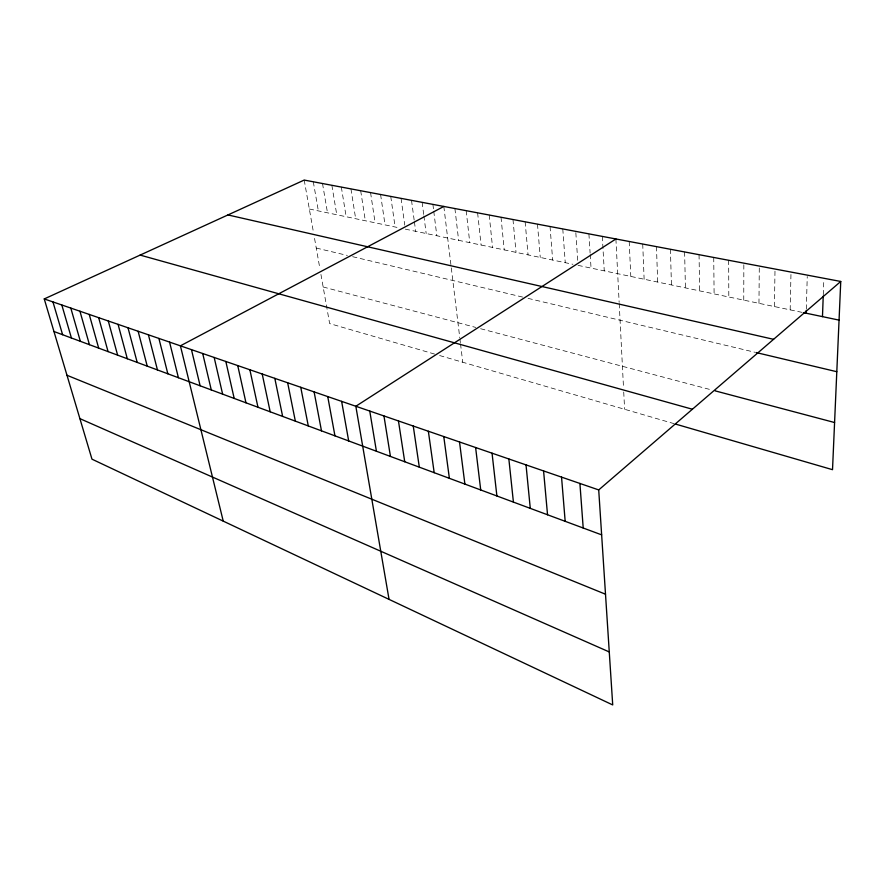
<?xml version="1.0" encoding="UTF-8"?>
<svg xmlns="http://www.w3.org/2000/svg" width="885" height="885" viewBox="0 0 885 885"><rect width="100%" height="100%" fill="white"/><g stroke="black" fill="none" stroke-linecap="round" stroke-linejoin="round"><path stroke-width="0.66" stroke-dasharray="4.42 3.32" d="M743.754 300.126L743.842 263.155M758.965 303.312L759.297 266.075M774.43 306.564L775.017 269.04M790.161 309.861L791.013 272.071M806.301 309.142L807.253 276.507M823.271 294.716L823.824 279.649M309.33 209.004L398.936 227.799M405.319 229.138L572.927 264.294M578.049 265.367L802.175 312.383M316.255 248.054L347.34 255.433M352.65 256.694L522.792 297.117M528.046 298.367L754.794 352.23M323.158 286.983L475.809 327.439M480.632 328.722L711.319 389.854M434.612 354.077L329.64 323.578L320.812 273.742M439.646 355.538L674.093 423.661M304.208 180.064L313.467 232.335M314.551 238.408L319.728 267.679M313.301 181.79L318.357 210.895M322.516 183.527L327.494 212.809M331.864 185.297L336.765 214.756M341.333 187.089L346.157 216.725M350.947 188.903L355.67 218.717M360.682 190.74L365.328 220.741M370.561 192.609L375.118 222.799M380.583 194.501L385.041 224.879M390.739 196.426L395.108 226.991M401.049 198.373L404.766 225.122M411.514 200.342L414.224 220.542M414.412 221.881L415.673 231.306M422.123 202.355L423.716 214.546M423.893 215.896L426.183 233.507M432.898 204.391L433.584 209.845M433.75 211.205L436.836 235.742M443.827 206.448L459.769 337.683M459.923 338.933L460.366 342.65M460.521 343.878L462.755 362.253M454.912 208.55L458.629 240.322M466.174 210.674L469.769 242.656M477.612 212.843L481.086 245.023M489.217 215.033L492.558 247.435M501.01 217.256L504.218 249.88M512.979 219.524L516.043 252.358M525.137 221.825L528.057 254.88M537.483 224.159L540.259 257.435M550.039 226.527L552.66 260.035M562.783 228.938L565.249 262.679M575.836 232.744L577.772 261.285M588.912 233.872L590.107 253.033M590.195 254.404L591.047 268.089M602.298 236.406L604.256 270.865M615.905 238.972L619.146 302.327M619.212 303.61L623.527 387.995M623.726 392L624.611 409.279M629.202 241.483L630.795 276.43M642.72 244.039L644.125 279.229M656.46 246.638L657.677 282.072M670.421 249.271L671.438 284.959M684.614 251.959L685.421 287.89M699.05 254.692L699.648 290.877M713.73 257.458L714.106 293.909M728.665 260.279L728.809 296.984"/><path stroke-width="1.33" d="M806.18 313.224L806.257 310.502M822.475 316.642L823.227 296.088M840.75 281.463L598.714 489.925L612.719 704.936L91.974 459.171L44.25 298.931L304.208 180.064L840.75 281.463L832.519 469.681L675.388 424.037M615.905 238.972L355.825 406.259L389.046 599.366M443.827 206.448L180.407 345.825L223.23 521.11M803.514 312.659L839.057 320.116M227.943 214.933L773.567 339.32M756.033 352.529L836.801 371.711M715.102 390.849L834.577 422.521M140.129 255.09L692.391 409.235M44.25 298.931L598.714 489.925M53.952 331.51L601.645 534.861M66.983 375.273L605.506 594.211M79.904 418.638L609.267 651.946M52.956 301.929L62.614 334.729M61.806 304.971L71.419 337.993M70.8 308.069L80.358 341.311M79.938 311.221L89.44 344.685M89.23 314.418L98.677 348.115M98.677 317.682L108.07 351.61M108.291 320.99L117.616 355.151M118.07 324.352L127.318 358.757M128.004 327.782L137.197 362.419M138.126 331.267L147.231 366.147M148.415 334.807L157.453 369.941M158.891 338.424L167.84 373.802M169.555 342.086L178.416 377.729M191.459 349.641L200.132 385.783M202.709 353.513L211.283 389.931M214.17 357.463L222.633 394.146M225.841 361.478L234.193 398.438M237.744 365.582L245.975 402.808M249.869 369.753L257.966 407.266M262.214 374.012L270.19 411.802M274.815 378.349L282.647 416.426M287.658 382.774L295.347 421.138M300.745 387.287L308.29 425.951M314.109 391.889L321.487 430.851M327.738 396.58L334.95 435.84M341.632 401.37L348.679 440.94M369.753 411.049L376.424 451.239M383.957 415.95L390.44 456.45M398.449 420.939L404.733 461.749M413.251 426.039L419.313 467.169M428.351 431.238L434.192 472.69M443.772 436.548L449.381 478.331M459.525 441.98L464.89 484.084M475.61 447.522L480.721 489.969M492.049 453.175L496.894 495.976M508.853 458.972L513.411 502.105M526.022 464.879L530.281 508.366M543.578 470.931L547.538 514.771M561.544 477.115L565.172 521.32M579.907 483.442L583.204 528.013"/></g></svg>
